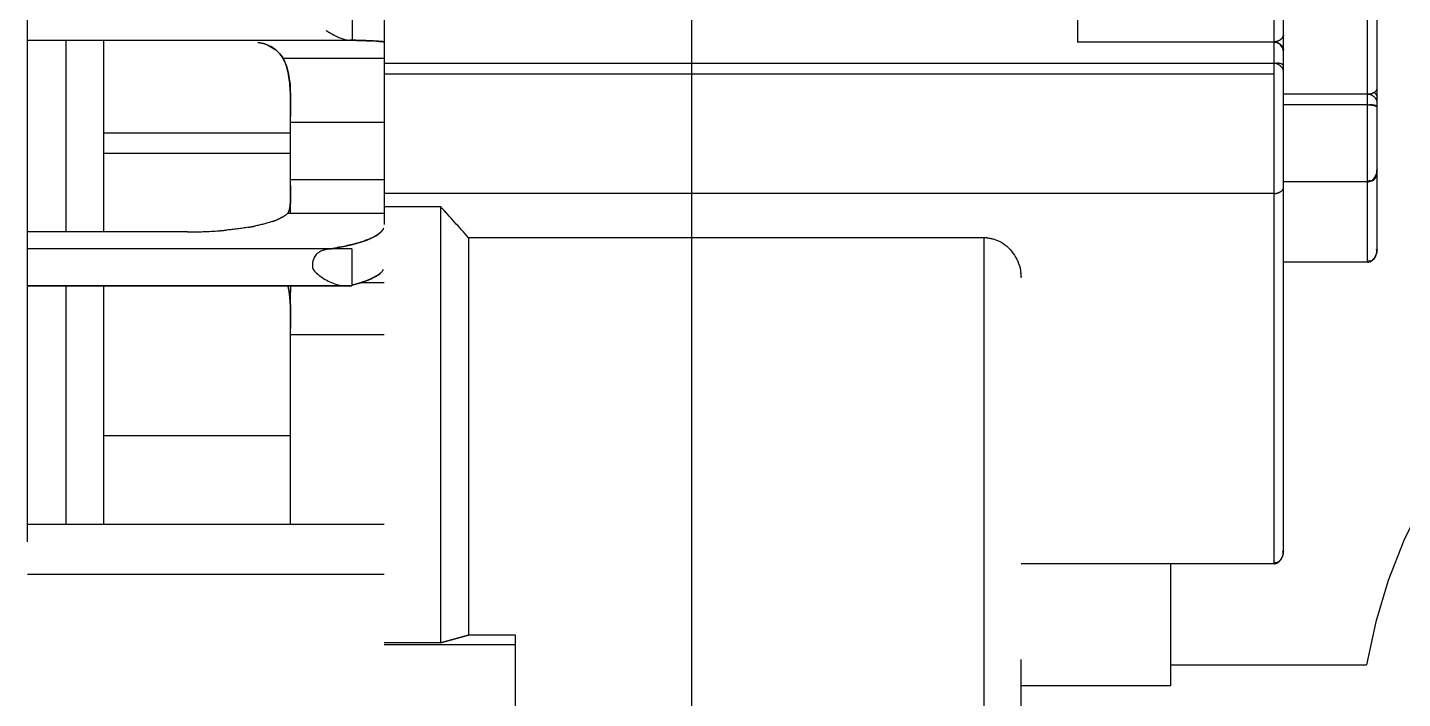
# Model space of a CAD drawing. Header units: millimetres. Extents: x 17886 to 18265, y -8727 to -7321.
# Drawn here: x 17936.032 to 17936.767, y -8657.611 to -8657.252 of the extents above; entities that cross this region are included whole.
import ezdxf

# ---------------------------------------------------------------- set-up
doc = ezdxf.new("R2010")
doc.units = ezdxf.units.MM
doc.linetypes.add('EPL_DASH', pattern=[1, 0.5, -0.5])
doc.layers.add('2706792_BM04DXF_CONTINUOUS_LINE', color=7, linetype='Continuous')
doc.layers.add('3884027_DKREDXF_CONTINUOUS_LINE', color=7, linetype='Continuous')
doc.layers.add('CRTANJE', color=4, linetype='Continuous', lineweight=30)

msp = doc.modelspace()

# ---------------------------------------------------------------- linework, layer by layer
at = {"layer": '2706792_BM04DXF_CONTINUOUS_LINE', "color": 7, "linetype": 'EPL_DASH'}
msp.add_line((17936.03247, -8658.52691), (17936.03247, -8656.81257), dxfattribs=at)
at = {"layer": '3884027_DKREDXF_CONTINUOUS_LINE', "color": 7, "linetype": 'EPL_DASH'}
for p, q in [((17936.22297, -8656.85746), (17936.22297, -8658.22298)), ((17936.74797, -8657.3776), (17936.74797, -8656.94223)), ((17936.59297, -8656.9822), (17936.59297, -8657.26001)), ((17936.75297, -8657.37065), (17936.75297, -8657.11181)), ((17936.69797, -8657.25988), (17936.69797, -8657.141)), ((17936.70297, -8657.5317), (17936.70297, -8657.14796)), ((17936.20577, -8657.24189), (17936.20577, -8657.25899)), ((17936.70297, -8657.25636), (17936.70296, -8657.25661)), ((17936.03247, -8657.25899), (17936.20577, -8657.25899)), ((17936.05297, -8657.25899), (17936.05297, -8657.36136)), ((17936.07297, -8657.25899), (17936.07297, -8657.36136)), ((17936.20568, -8657.25901), (17936.2045, -8657.25899)), ((17936.69797, -8657.26001), (17936.59297, -8657.26001)), ((17936.69797, -8657.53865), (17936.69797, -8657.25994)), ((17936.70296, -8657.26377), (17936.70297, -8657.26406)), ((17936.70297, -8657.26533), (17936.70296, -8657.26503)), ((17936.22297, -8657.26883), (17936.169, -8657.26883)), ((17936.22297, -8657.27134), (17936.69797, -8657.27134)), ((17936.70297, -8657.27256), (17936.70295, -8657.27244)), ((17936.69797, -8657.27709), (17936.22297, -8657.27709)), ((17936.17297, -8657.35159), (17936.17297, -8657.28201)), ((17936.74797, -8657.28781), (17936.70297, -8657.28781)), ((17936.75296, -8657.28518), (17936.75297, -8657.28497)), ((17936.74797, -8657.29347), (17936.70297, -8657.29347)), ((17936.75297, -8657.29476), (17936.75295, -8657.29465)), ((17936.75296, -8657.28925), (17936.75297, -8657.28954)), ((17936.17297, -8657.30862), (17936.07297, -8657.30862)), ((17936.22297, -8657.30301), (17936.17297, -8657.30301)), ((17936.17297, -8657.31955), (17936.07297, -8657.31955)), ((17936.75297, -8657.32772), (17936.75295, -8657.32833)), ((17936.22297, -8657.33352), (17936.17297, -8657.33352)), ((17936.74797, -8657.33468), (17936.70297, -8657.33468)), ((17936.69797, -8657.34087), (17936.22297, -8657.34087)), ((17936.22297, -8657.35159), (17936.17126, -8657.35159)), ((17936.22297, -8657.34779), (17936.25297, -8657.34779)), ((17936.25297, -8657.34779), (17936.25297, -8657.58082)), ((17936.11797, -8657.36136), (17936.03247, -8657.36136)), ((17936.26797, -8657.36445), (17936.26797, -8657.57667)), ((17936.54297, -8657.36445), (17936.26797, -8657.36445)), ((17936.54297, -8657.36445), (17936.54297, -8657.64589)), ((17936.20568, -8657.37044), (17936.03247, -8657.37044)), ((17936.20568, -8657.37044), (17936.20568, -8657.39022)), ((17936.75297, -8657.37065), (17936.75295, -8657.37126)), ((17936.74797, -8657.3776), (17936.70297, -8657.3776)), ((17936.03247, -8657.39002), (17936.20568, -8657.39002)), ((17936.05297, -8657.39002), (17936.05297, -8657.51759)), ((17936.07297, -8657.39002), (17936.07297, -8657.51759)), ((17936.22297, -8657.38853), (17936.20998, -8657.38853)), ((17936.56296, -8657.38509), (17936.56297, -8657.38575)), ((17936.56297, -8658.08971), (17936.56297, -8657.38575)), ((17936.17297, -8657.51759), (17936.17297, -8657.39358)), ((17936.22297, -8657.4163), (17936.17297, -8657.4163)), ((17936.17297, -8657.47023), (17936.07297, -8657.47023)), ((17936.22297, -8657.51759), (17936.03247, -8657.51759)), ((17936.70297, -8657.5317), (17936.70295, -8657.53231)), ((17936.22297, -8657.54422), (17936.03247, -8657.54422)), ((17936.69797, -8657.53865), (17936.56297, -8657.53865)), ((17936.25297, -8657.58082), (17936.22297, -8657.58082)), ((17936.26797, -8657.57667), (17936.25297, -8657.58082)), ((17936.25297, -8657.58082), (17936.26797, -8657.57667)), ((17936.29297, -8657.57667), (17936.26797, -8657.57667)), ((17936.29297, -8657.62958), (17936.29297, -8657.57667)), ((17936.29297, -8657.58194), (17936.22297, -8657.58194))]:
    msp.add_line(p, q, dxfattribs=at)
at = {"layer": '3884027_DKREDXF_CONTINUOUS_LINE', "color": 6, "linetype": 'EPL_DASH'}
for p, q in [((17936.03247, -8657.39023), (17936.20568, -8657.39023)), ((17936.17297, -8657.39002), (17936.17297, -8657.39358)), ((17936.56297, -8657.38526), (17936.56297, -8657.38575)), ((17936.64297, -8657.60379), (17936.64297, -8657.53865)), ((17936.64297, -8657.59257), (17936.74731, -8657.59257)), ((17936.64297, -8657.60379), (17936.56297, -8657.60379))]:
    msp.add_line(p, q, dxfattribs=at)
at = {"layer": '3884027_DKREDXF_CONTINUOUS_LINE', "color": 7, "linetype": 'EPL_DASH'}
for points in [[(17936.69933, -8657.26022), (17936.69864, -8657.26007), (17936.69797, -8657.26002)], [(17936.70263, -8657.26343), (17936.70228, -8657.26264), (17936.70181, -8657.26194), (17936.70127, -8657.26135), (17936.70066, -8657.26086), (17936.7, -8657.26048), (17936.69933, -8657.26022)], [(17936.70296, -8657.26503), (17936.70294, -8657.26472), (17936.70282, -8657.26406), (17936.70263, -8657.26343)]]:
    msp.add_lwpolyline(points, dxfattribs=at)
for centre, radius, start, end in [((17936.22114, -8657.20901), 0.05348, 236.98233, 239.75709), ((17936.21725, -8657.2157), 0.04574, 239.75167, 242.75156), ((17936.18592, -8658.04453), 0.78577, 88.39712, 88.55964), ((17936.19051, -8657.88228), 0.62345, 88.11411, 88.40165), ((17936.19949, -8657.61884), 0.35986, 87.29357, 88.16182), ((17936.20831, -8657.43002), 0.17083, 86.51047, 87.2592), ((17936.20763, -8657.44362), 0.18445, 86.55066, 87.24297), ((17935.9683, -8657.29494), 0.20465, 0.8387, 1.57196), ((17936.08376, -8657.34117), 0.0892, 357.76187, 358.93575), ((17933.79556, -8659.57496), 3.31649, 41.79886, 42.18621), ((17934.10012, -8659.3008), 2.90671, 41.77154, 42.2135), ((17936.11812, -8657.13534), 0.22602, 269.96238, 274.21072), ((17936.11815, -8657.13625), 0.22511, 269.95335, 274.21893), ((17936.12025, -8657.16676), 0.19453, 274.26403, 274.94904), ((17936.11974, -8657.15989), 0.20142, 274.26211, 274.92384), ((17936.12048, -8657.16845), 0.19282, 274.92472, 275.43699), ((17936.12063, -8657.17114), 0.19013, 274.94943, 275.46872), ((17936.12961, -8657.23754), 0.12312, 279.64423, 280.66646), ((17936.1301, -8657.2404), 0.12022, 279.64142, 280.68859), ((17936.13178, -8657.24935), 0.11111, 280.69231, 281.44662), ((17936.13165, -8657.24842), 0.11205, 280.67079, 281.41882), ((17936.1485, -8657.31269), 0.04555, 288.74821, 291.01558), ((17936.14885, -8657.31379), 0.04439, 288.77376, 291.09907), ((17936.15116, -8657.31982), 0.03793, 291.12458, 292.53216), ((17936.15114, -8657.31963), 0.03811, 291.04369, 292.44559), ((17936.18486, -8657.28428), 0.08639, 283.77032, 286.11879), ((17936.54295, -8657.38313), 0.01867, 84.40818, 89.93003), ((17936.54296, -8657.38299), 0.01854, 84.41107, 89.97286), ((17936.17046, -8657.21588), 0.1563, 278.57163, 280.10235), ((17936.16944, -8657.20946), 0.1628, 278.58941, 279.32852), ((17936.17135, -8657.22106), 0.15104, 279.32786, 280.10996), ((17936.19893, -8657.36992), 0.01812, 222.98123, 228.08724), ((17936.53948, -8657.38581), 0.02349, 0.12815, 6.51526), ((17936.53992, -8657.38575), 0.02305, 1.64789, 6.50953), ((17936.18453, -8657.30296), 0.0893, 283.72957, 285.12558), ((17936.18877, -8657.31846), 0.07323, 285.08877, 287.65034), ((17936.09567, -8657.40334), 0.07718, 3.48443, 4.76644), ((17936.09746, -8657.40327), 0.0754, 3.51722, 4.83016), ((17935.97995, -8657.40768), 0.193, 0.80346, 1.58975)]:
    msp.add_arc(centre, radius, start, end, dxfattribs=at)
at = {"layer": '3884027_DKREDXF_CONTINUOUS_LINE', "color": 6, "linetype": 'EPL_DASH'}
msp.add_arc((17937.03297, -8657.64257), 0.29, 97.92814, 170.07181, dxfattribs=at)
at = {"layer": '3884027_DKREDXF_CONTINUOUS_LINE', "color": 7, "linetype": 'EPL_DASH'}
for points in [[(17936.19631, -8657.25636), (17936.19886, -8657.25767), (17936.20164, -8657.25896), (17936.2045, -8657.25899)], [(17936.169, -8657.26883), (17936.16645, -8657.26412), (17936.16079, -8657.26082), (17936.15548, -8657.26019)], [(17936.15548, -8657.26019), (17936.16078, -8657.26083), (17936.16644, -8657.26413), (17936.169, -8657.26882)], [(17936.2045, -8657.25899), (17936.2085, -8657.25908), (17936.2125, -8657.25919), (17936.2165, -8657.25938)], [(17936.17288, -8657.28933), (17936.1727, -8657.28304), (17936.17234, -8657.2765), (17936.1699, -8657.27071)], [(17936.1699, -8657.27071), (17936.17224, -8657.27624), (17936.17264, -8657.28249), (17936.17284, -8657.2885)], [(17936.17284, -8657.2885), (17936.17296, -8657.29225), (17936.17297, -8657.296), (17936.17297, -8657.29975)], [(17936.17297, -8657.29975), (17936.17297, -8657.29715), (17936.17297, -8657.29455), (17936.17293, -8657.29195)], [(17936.74797, -8657.33468), (17936.75064, -8657.33468), (17936.75328, -8657.33097), (17936.75285, -8657.32833)], [(17936.15024, -8657.35891), (17936.14643, -8657.35956), (17936.14259, -8657.36004), (17936.13875, -8657.36041)], [(17936.15024, -8657.35891), (17936.14643, -8657.35956), (17936.14259, -8657.36004), (17936.13875, -8657.36041)], [(17936.16313, -8657.35582), (17936.1601, -8657.35685), (17936.15697, -8657.35761), (17936.15383, -8657.35824)], [(17936.16313, -8657.35582), (17936.1601, -8657.35685), (17936.15698, -8657.35761), (17936.15384, -8657.35825)], [(17936.21716, -8657.36412), (17936.21937, -8657.36299), (17936.22186, -8657.3615), (17936.22272, -8657.35917)], [(17936.21195, -8657.36629), (17936.20738, -8657.36786), (17936.20263, -8657.36891), (17936.19787, -8657.36976)], [(17936.19788, -8657.36976), (17936.20041, -8657.36931), (17936.20293, -8657.36879), (17936.20543, -8657.36818)], [(17936.20885, -8657.36726), (17936.21169, -8657.36644), (17936.21452, -8657.36547), (17936.21716, -8657.36412)], [(17936.74797, -8657.3776), (17936.75076, -8657.3776), (17936.75366, -8657.37336), (17936.75272, -8657.37074)], [(17936.75295, -8657.37126), (17936.75283, -8657.37367), (17936.75052, -8657.37789), (17936.74836, -8657.37683)], [(17936.21598, -8657.38636), (17936.21844, -8657.38525), (17936.22118, -8657.38387), (17936.22247, -8657.3815)], [(17936.1715, -8657.39), (17936.17208, -8657.39226), (17936.17239, -8657.3946), (17936.17258, -8657.39692)], [(17936.17259, -8657.39692), (17936.17239, -8657.39459), (17936.17209, -8657.39226), (17936.17151, -8657.39)], [(17936.18683, -8657.3834), (17936.19053, -8657.38673), (17936.19531, -8657.38918), (17936.20022, -8657.39003)], [(17936.17271, -8657.39864), (17936.173, -8657.40342), (17936.17297, -8657.40821), (17936.17297, -8657.41299)], [(17936.17297, -8657.41299), (17936.17297, -8657.41032), (17936.17297, -8657.40765), (17936.17293, -8657.40498)], [(17936.69797, -8657.53865), (17936.70075, -8657.53865), (17936.70366, -8657.5344), (17936.70272, -8657.53179)], [(17936.70295, -8657.53231), (17936.70283, -8657.53471), (17936.70052, -8657.53894), (17936.69836, -8657.53788)]]:
    msp.add_open_spline(points, degree=3, dxfattribs=at)
for points, knots in [([(17936.70295, -8657.25661), (17936.70281, -8657.25754), (17936.70113, -8657.25919), (17936.6991, -8657.25988), (17936.69797, -8657.25988)], [0, 0, 0, 0, 0.454399, 1, 1, 1, 1]), ([(17936.70105, -8657.25894), (17936.70153, -8657.25865), (17936.70233, -8657.258), (17936.70288, -8657.25707), (17936.70295, -8657.25661)], [0, 0, 0, 0, 0.547172, 1, 1, 1, 1]), ([(17936.22291, -8657.25998), (17936.22252, -8657.25978), (17936.22105, -8657.25973), (17936.21968, -8657.25957), (17936.21871, -8657.25951)], [0, 0, 0, 0, 0.307088, 1, 1, 1, 1]), ([(17936.21873, -8657.2595), (17936.2197, -8657.25956), (17936.22106, -8657.25974), (17936.22253, -8657.25977), (17936.22291, -8657.25998)], [0, 0, 0, 0, 0.692622, 1, 1, 1, 1]), ([(17936.69797, -8657.25994), (17936.69912, -8657.25994), (17936.70127, -8657.26084), (17936.70281, -8657.26273), (17936.70295, -8657.26377)], [0, 0, 0, 0, 0.524186, 1, 1, 1, 1]), ([(17936.1699, -8657.27071), (17936.16976, -8657.27038), (17936.16948, -8657.26974), (17936.16916, -8657.26912), (17936.169, -8657.26882)], [0, 0, 0, 0, 0.507054, 1, 1, 1, 1]), ([(17936.169, -8657.26883), (17936.16916, -8657.26913), (17936.16947, -8657.26975), (17936.16976, -8657.27038), (17936.1699, -8657.27071)], [0, 0, 0, 0, 0.493237, 1, 1, 1, 1]), ([(17936.70297, -8657.27546), (17936.70297, -8657.27439), (17936.7014, -8657.27229), (17936.69918, -8657.27134), (17936.69797, -8657.27134)], [0, 0, 0, 0, 0.469864, 1, 1, 1, 1]), ([(17936.70296, -8657.27244), (17936.70284, -8657.272), (17936.70105, -8657.2712), (17936.69953, -8657.27131), (17936.69837, -8657.27141)], [0, 0, 0, 0, 0.28537, 1, 1, 1, 1]), ([(17936.74797, -8657.28781), (17936.74909, -8657.28781), (17936.75094, -8657.28731), (17936.75279, -8657.286), (17936.75295, -8657.28518)], [0, 0, 0, 0, 0.572058, 1, 1, 1, 1]), ([(17936.75297, -8657.29193), (17936.75297, -8657.29085), (17936.75141, -8657.28876), (17936.74918, -8657.28781), (17936.74797, -8657.28781)], [0, 0, 0, 0, 0.469869, 1, 1, 1, 1]), ([(17936.75159, -8657.28696), (17936.75194, -8657.28728), (17936.75254, -8657.28797), (17936.7529, -8657.28883), (17936.75295, -8657.28925)], [0, 0, 0, 0, 0.529329, 1, 1, 1, 1]), ([(17936.74797, -8657.29347), (17936.7487, -8657.29347), (17936.75002, -8657.29356), (17936.75132, -8657.29379), (17936.75189, -8657.29396)], [0, 0, 0, 0, 0.552867, 1, 1, 1, 1]), ([(17936.75171, -8657.29378), (17936.75126, -8657.29366), (17936.75014, -8657.29351), (17936.74902, -8657.29356), (17936.74836, -8657.29362)], [0, 0, 0, 0, 0.410608, 1, 1, 1, 1]), ([(17936.7525, -8657.29412), (17936.75239, -8657.29405), (17936.75213, -8657.29392), (17936.75186, -8657.29383), (17936.75171, -8657.29378)], [0, 0, 0, 0, 0.447881, 1, 1, 1, 1]), ([(17936.75189, -8657.29396), (17936.75206, -8657.29401), (17936.75236, -8657.29411), (17936.75264, -8657.29425), (17936.75274, -8657.29432)], [0, 0, 0, 0, 0.581433, 1, 1, 1, 1]), ([(17936.75295, -8657.29465), (17936.75293, -8657.29455), (17936.7528, -8657.29434), (17936.75261, -8657.29419), (17936.7525, -8657.29412)], [0, 0, 0, 0, 0.420001, 1, 1, 1, 1]), ([(17936.75274, -8657.29432), (17936.75282, -8657.29438), (17936.75299, -8657.29455), (17936.7528, -8657.2947), (17936.75272, -8657.29474)], [0, 0, 0, 0, 0.501107, 1, 1, 1, 1]), ([(17936.75296, -8657.32833), (17936.75292, -8657.32898), (17936.75276, -8657.33029), (17936.7524, -8657.33157), (17936.75214, -8657.33218)], [0, 0, 0, 0, 0.495025, 1, 1, 1, 1]), ([(17936.17297, -8657.33666), (17936.17297, -8657.33773), (17936.17297, -8657.33979), (17936.17295, -8657.34185), (17936.17294, -8657.34283)], [0, 0, 0, 0, 0.522533, 1, 1, 1, 1]), ([(17936.17294, -8657.34283), (17936.17296, -8657.34184), (17936.17297, -8657.33979), (17936.17297, -8657.33773), (17936.17297, -8657.33666)], [0, 0, 0, 0, 0.477668, 1, 1, 1, 1]), ([(17936.69797, -8657.34087), (17936.69914, -8657.34087), (17936.70102, -8657.34038), (17936.70297, -8657.33887), (17936.70297, -8657.33803)], [0, 0, 0, 0, 0.58302, 1, 1, 1, 1]), ([(17936.75214, -8657.33218), (17936.75183, -8657.33289), (17936.75093, -8657.33442), (17936.74906, -8657.33425), (17936.74836, -8657.33391)], [0, 0, 0, 0, 0.497877, 1, 1, 1, 1]), ([(17936.17279, -8657.34637), (17936.17277, -8657.34664), (17936.17273, -8657.34716), (17936.17267, -8657.34768), (17936.17263, -8657.34792)], [0, 0, 0, 0, 0.516826, 1, 1, 1, 1]), ([(17936.17264, -8657.3478), (17936.17267, -8657.34757), (17936.17273, -8657.34709), (17936.17277, -8657.34661), (17936.17279, -8657.34637)], [0, 0, 0, 0, 0.484453, 1, 1, 1, 1]), ([(17936.17279, -8657.34637), (17936.17281, -8657.34609), (17936.17285, -8657.34552), (17936.17287, -8657.34495), (17936.17288, -8657.34465)], [0, 0, 0, 0, 0.485878, 1, 1, 1, 1]), ([(17936.17288, -8657.34478), (17936.17287, -8657.34505), (17936.17285, -8657.34558), (17936.17281, -8657.34611), (17936.17279, -8657.34637)], [0, 0, 0, 0, 0.513094, 1, 1, 1, 1]), ([(17936.17294, -8657.34283), (17936.17293, -8657.34316), (17936.17292, -8657.34381), (17936.17289, -8657.34446), (17936.17288, -8657.34478)], [0, 0, 0, 0, 0.512392, 1, 1, 1, 1]), ([(17936.17126, -8657.35159), (17936.17057, -8657.35224), (17936.16877, -8657.35347), (17936.16681, -8657.35439), (17936.16569, -8657.35485)], [0, 0, 0, 0, 0.437848, 1, 1, 1, 1]), ([(17936.17126, -8657.35159), (17936.17057, -8657.35223), (17936.16877, -8657.35347), (17936.16682, -8657.35439), (17936.1657, -8657.35486)], [0, 0, 0, 0, 0.437991, 1, 1, 1, 1]), ([(17936.17126, -8657.35159), (17936.17167, -8657.3512), (17936.17231, -8657.34993), (17936.17254, -8657.34859), (17936.17264, -8657.3478)], [0, 0, 0, 0, 0.420311, 1, 1, 1, 1]), ([(17936.22243, -8657.35982), (17936.22207, -8657.36045), (17936.21929, -8657.36363), (17936.21519, -8657.36517), (17936.21195, -8657.36629)], [0, 0, 0, 0, 0.174412, 1, 1, 1, 1]), ([(17936.54477, -8657.36454), (17936.54729, -8657.36479), (17936.55623, -8657.36735), (17936.56208, -8657.37664), (17936.56282, -8657.38314)], [0, 0, 0, 0, 0.279178, 1, 1, 1, 1]), ([(17936.54477, -8657.36454), (17936.54729, -8657.36479), (17936.55623, -8657.36735), (17936.56208, -8657.37664), (17936.56282, -8657.38314)], [0, 0, 0, 0, 0.279313, 1, 1, 1, 1]), ([(17936.19376, -8657.37044), (17936.19121, -8657.37084), (17936.18531, -8657.37207), (17936.18368, -8657.3801), (17936.18568, -8657.38227)], [0, 0, 0, 0, 0.466644, 1, 1, 1, 1]), ([(17936.22152, -8657.38278), (17936.22102, -8657.38332), (17936.2179, -8657.38585), (17936.21407, -8657.38725), (17936.21097, -8657.38824)], [0, 0, 0, 0, 0.184908, 1, 1, 1, 1]), ([(17936.20022, -8657.39003), (17936.20094, -8657.39016), (17936.20234, -8657.39031), (17936.20376, -8657.39017), (17936.20442, -8657.39002)], [0, 0, 0, 0, 0.518149, 1, 1, 1, 1]), ([(17936.20572, -8657.3897), (17936.20659, -8657.38949), (17936.20827, -8657.38905), (17936.20993, -8657.38856), (17936.21073, -8657.38831)], [0, 0, 0, 0, 0.517967, 1, 1, 1, 1]), ([(17936.21073, -8657.38831), (17936.21167, -8657.38802), (17936.21344, -8657.38742), (17936.21517, -8657.38672), (17936.21598, -8657.38636)], [0, 0, 0, 0, 0.528696, 1, 1, 1, 1]), ([(17936.17288, -8657.40233), (17936.17286, -8657.40171), (17936.17282, -8657.40048), (17936.17275, -8657.39925), (17936.17272, -8657.39864)], [0, 0, 0, 0, 0.505115, 1, 1, 1, 1])]:
    msp.add_open_spline(points, degree=3, knots=knots, dxfattribs=at)
at = {"layer": 'CRTANJE', "lineweight": 30}
msp.add_lwpolyline([(17938.48699, -8665.00357), (17938.48699, -8640.31357), (17936.38699, -8640.31357), (17936.38699, -8665.00357)], close=True, dxfattribs=at)

doc.saveas('drawing.dxf')
